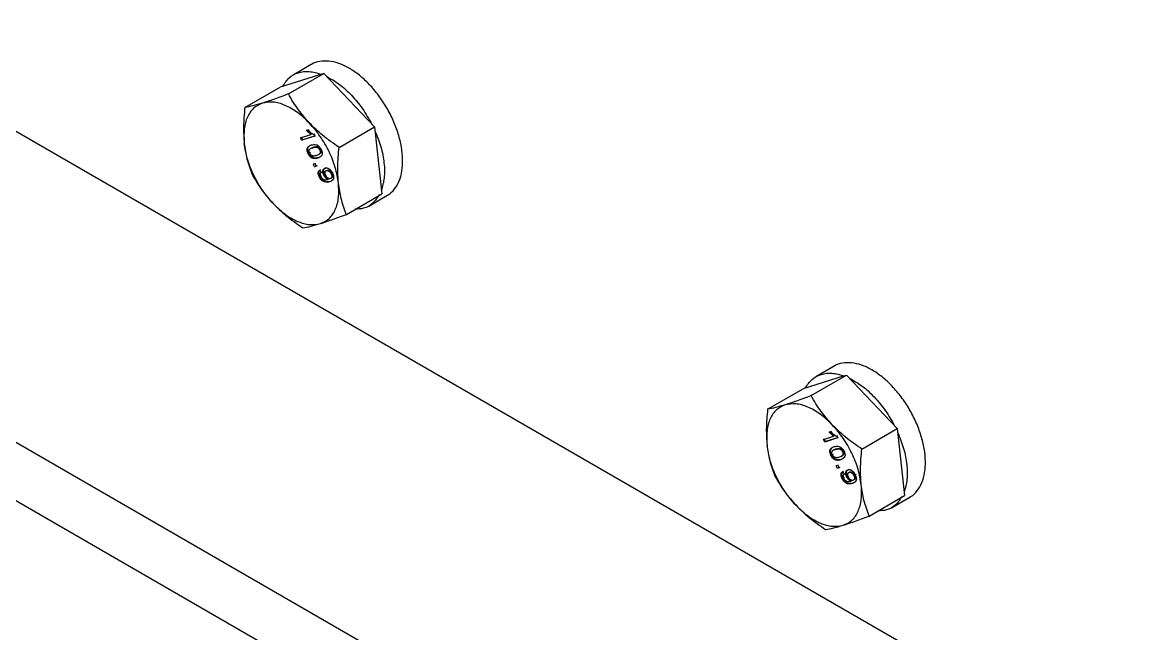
# Model space of a CAD drawing. Header units: millimetres. Extents: x 1293 to 41893, y 1011 to 26911.
# Drawn here: x 5436.3 to 5602.6, y 22916.8 to 23007.8 of the extents above; entities that cross this region are included whole.
import ezdxf

# ---------------------------------------------------------------- set-up
doc = ezdxf.new("R2010")
doc.units = ezdxf.units.MM
doc.header["$LTSCALE"] = 50
doc.layers.add('MAQUINAS', color=11, linetype='Continuous')

msp = doc.modelspace()

# ---------------------------------------------------------------- linework, layer by layer
at = {"layer": 'MAQUINAS', "linetype": 'Continuous', "lineweight": 25}
for p, q in [((5647.3607675, 22869.1640061), (5362.1610324, 23033.8063087)), ((5322.0916481, 23010.6747455), (5602.577338, 22848.7538033)), ((5602.577338, 22840.0440347), (5322.0916481, 23001.9649769)), ((5479.3340341, 23001.514803), (5476.6281722, 22999.9527422)), ((5481.1779299, 23000.1723487), (5474.7078346, 22998.1562559)), ((5475.9169357, 22997.1352414), (5481.1779299, 23000.1723487)), ((5481.1779299, 23000.1723487), (5488.7261435, 22992.2200116)), ((5469.4468404, 22995.1191486), (5474.7078346, 22998.1562559)), ((5477.7449219, 22990.6256122), (5479.2401381, 22991.0915241)), ((5478.6163898, 22991.7114681), (5478.8431707, 22991.7821334)), ((5478.6163898, 22991.7114681), (5478.734241, 22991.7795021)), ((5479.2401381, 22991.0915241), (5478.6163898, 22991.7114681)), ((5479.3579892, 22991.1595581), (5478.734241, 22991.7795021)), ((5478.8431707, 22991.7821334), (5478.9610218, 22991.8501674)), ((5479.2401381, 22991.0915241), (5479.3579892, 22991.1595581)), ((5479.8490294, 22991.1514025), (5479.7311783, 22991.0833685)), ((5479.7311783, 22991.0833685), (5479.853079, 22990.8301258)), ((5483.4651493, 22989.1829043), (5488.7261435, 22992.2200116)), ((5488.7261435, 22992.2200116), (5489.8042616, 22982.2515817)), ((5477.7449219, 22990.6256122), (5477.8627731, 22990.6936462)), ((5477.9342824, 22990.2322255), (5477.7449219, 22990.6256122)), ((5478.0521335, 22990.3002595), (5477.8627731, 22990.6936462)), ((5479.853079, 22990.8301258), (5477.9342824, 22990.2322255)), ((5477.9342824, 22990.2322255), (5478.0521335, 22990.3002595)), ((5479.8188703, 22990.8507777), (5478.0521335, 22990.3002595)), ((5479.354013, 22989.5436367), (5479.4718641, 22989.6116707)), ((5479.853079, 22990.8301258), (5479.9709302, 22990.8981598)), ((5478.7114672, 22989.0005903), (5478.8293183, 22989.0686243)), ((5478.9743356, 22988.3256608), (5478.8564845, 22988.2576267)), ((5479.1957352, 22988.3946493), (5479.0778841, 22988.3266152)), ((5479.3761098, 22989.1030467), (5479.2582587, 22989.0350127)), ((5479.3879995, 22989.0814686), (5479.6619933, 22989.2185236)), ((5479.6619933, 22989.2185236), (5479.5441422, 22989.1504896)), ((5480.2484929, 22989.1656834), (5480.3663441, 22989.2337174)), ((5480.3987577, 22988.086712), (5480.5166089, 22988.154746)), ((5480.6942615, 22988.8665406), (5480.5764104, 22988.7985066)), ((5480.7998811, 22988.8631925), (5480.9177323, 22988.9312265)), ((5479.6385261, 22986.6917454), (5479.8845257, 22986.7683993)), ((5479.6385261, 22986.6917454), (5479.7563772, 22986.7597795)), ((5479.8278865, 22986.2983588), (5479.6385261, 22986.6917454)), ((5480.0738861, 22986.3750127), (5479.8278865, 22986.2983588)), ((5479.8278865, 22986.2983588), (5479.9457377, 22986.3663928)), ((5479.8845257, 22986.7683993), (5480.0023768, 22986.8364333)), ((5479.8845257, 22986.7683993), (5480.0738861, 22986.3750127)), ((5480.1077644, 22986.4168806), (5479.9457377, 22986.3663928)), ((5480.1917372, 22986.4430467), (5480.0738861, 22986.3750127)), ((5481.3938156, 22986.1077174), (5481.5116667, 22986.1757514)), ((5480.5142758, 22984.8136494), (5480.6321269, 22984.8816834)), ((5480.5982624, 22985.8145825), (5480.7161135, 22985.8826165)), ((5480.5982624, 22985.8145825), (5480.8122228, 22985.4288612)), ((5480.7454393, 22984.8623539), (5480.8632904, 22984.9303879)), ((5480.8122228, 22985.4288612), (5480.9300739, 22985.4968952)), ((5481.1953818, 22985.0442616), (5481.3132329, 22985.1122956)), ((5481.4309725, 22985.6122357), (5481.4262554, 22985.6095126)), ((5481.4744772, 22984.9933901), (5481.5923283, 22985.0614241)), ((5481.6879584, 22985.7782925), (5481.5701073, 22985.7102585)), ((5481.7381737, 22984.4033326), (5481.8560248, 22984.4713666)), ((5481.7381737, 22984.4033326), (5481.7841797, 22984.4197887)), ((5481.7841797, 22984.4197887), (5481.9020309, 22984.4878227)), ((5481.8560248, 22984.4713666), (5481.9020309, 22984.4878227)), ((5482.2744896, 22984.6038815), (5482.1566385, 22984.5358475)), ((5482.4088609, 22985.3045473), (5482.2910098, 22985.2365132)), ((5482.3109042, 22984.6326984), (5482.4287553, 22984.7007324)), ((5482.4834136, 22985.3657391), (5482.6012647, 22985.4337731)), ((5484.5432674, 22979.2144744), (5489.8042616, 22982.2515817)), ((5487.883924, 22980.4550954), (5490.589786, 22982.0171563)), ((5557.1157801, 22956.6123569), (5554.4099181, 22955.050296)), ((5558.6206308, 22955.1642555), (5552.4895805, 22953.2538098)), ((5553.6986817, 22952.2327952), (5558.9596759, 22955.2699025)), ((5558.6206308, 22955.1642555), (5558.9596759, 22955.2699025)), ((5558.9596759, 22955.2699025), (5566.5078894, 22947.3175654)), ((5547.2285863, 22950.2167024), (5552.4895805, 22953.2538098)), ((5555.5266679, 22945.723166), (5557.021884, 22946.1890779)), ((5556.3981358, 22946.809022), (5556.6249166, 22946.8796873)), ((5556.3981358, 22946.809022), (5556.5159869, 22946.877056)), ((5557.021884, 22946.1890779), (5556.3981358, 22946.809022)), ((5557.1397352, 22946.2571119), (5556.5159869, 22946.877056)), ((5556.6249166, 22946.8796873), (5556.7427678, 22946.9477213)), ((5557.021884, 22946.1890779), (5557.1397352, 22946.2571119)), ((5557.6307753, 22946.2489564), (5557.5129242, 22946.1809223)), ((5557.5129242, 22946.1809223), (5557.634825, 22945.9276797)), ((5561.2468952, 22944.2804581), (5566.5078894, 22947.3175654)), ((5566.5078894, 22947.3175654), (5567.5860076, 22937.3491356)), ((5555.5266679, 22945.723166), (5555.644519, 22945.7912)), ((5555.7160283, 22945.3297793), (5555.5266679, 22945.723166)), ((5555.8338794, 22945.3978134), (5555.644519, 22945.7912)), ((5557.634825, 22945.9276797), (5555.7160283, 22945.3297793)), ((5555.7160283, 22945.3297793), (5555.8338794, 22945.3978134)), ((5557.6006162, 22945.9483316), (5555.8338794, 22945.3978134)), ((5557.1357589, 22944.6411906), (5557.2536101, 22944.7092246)), ((5557.634825, 22945.9276797), (5557.7526761, 22945.9957137)), ((5556.4932131, 22944.0981441), (5556.6110642, 22944.1661781)), ((5556.7560815, 22943.4232146), (5556.6382304, 22943.3551806)), ((5556.9774812, 22943.4922031), (5556.85963, 22943.4241691)), ((5557.1578557, 22944.2006005), (5557.0400046, 22944.1325665)), ((5557.1697454, 22944.1790224), (5557.4437392, 22944.3160775)), ((5557.4437392, 22944.3160775), (5557.3258881, 22944.2480435)), ((5558.0302389, 22944.2632372), (5558.14809, 22944.3312712)), ((5558.1805037, 22943.1842658), (5558.2983548, 22943.2522998)), ((5558.4760074, 22943.9640945), (5558.3581563, 22943.8960605)), ((5558.5816271, 22943.9607463), (5558.6994782, 22944.0287803)), ((5557.420272, 22941.7892993), (5557.6662716, 22941.8659532)), ((5557.420272, 22941.7892993), (5557.5381232, 22941.8573333)), ((5557.6096325, 22941.3959126), (5557.420272, 22941.7892993)), ((5557.855632, 22941.4725665), (5557.6096325, 22941.3959126)), ((5557.6096325, 22941.3959126), (5557.7274836, 22941.4639466)), ((5557.6662716, 22941.8659532), (5557.7841227, 22941.9339872)), ((5557.6662716, 22941.8659532), (5557.855632, 22941.4725665)), ((5557.8895103, 22941.5144344), (5557.7274836, 22941.4639466)), ((5557.9734832, 22941.5406005), (5557.855632, 22941.4725665)), ((5559.1755615, 22941.2052712), (5559.2934126, 22941.2733052)), ((5558.2960217, 22939.9112032), (5558.4138728, 22939.9792372)), ((5558.3800083, 22940.9121363), (5558.4978594, 22940.9801703)), ((5558.3800083, 22940.9121363), (5558.5939687, 22940.526415)), ((5558.5271852, 22939.9599077), (5558.6450363, 22940.0279417)), ((5558.5939687, 22940.526415), (5558.7118198, 22940.5944491)), ((5558.9771277, 22940.1418154), (5559.0949789, 22940.2098494)), ((5559.2127184, 22940.7097895), (5559.2080013, 22940.7070664)), ((5559.2562231, 22940.0909439), (5559.3740742, 22940.1589779)), ((5559.4697043, 22940.8758463), (5559.3518532, 22940.8078123)), ((5559.5199196, 22939.5008864), (5559.6377708, 22939.5689204)), ((5559.5199196, 22939.5008864), (5559.5659257, 22939.5173426)), ((5559.5659257, 22939.5173426), (5559.6837768, 22939.5853766)), ((5559.6377708, 22939.5689204), (5559.6837768, 22939.5853766)), ((5560.0562355, 22939.7014354), (5559.9383844, 22939.6334013)), ((5560.1906068, 22940.4021011), (5560.0727557, 22940.3340671)), ((5560.0926501, 22939.7302523), (5560.2105012, 22939.7982863)), ((5560.2651595, 22940.4632929), (5560.3830107, 22940.5313269)), ((5562.3250133, 22934.3120282), (5567.5860076, 22937.3491356)), ((5565.66567, 22935.5526493), (5568.3715319, 22937.1147101))]:
    msp.add_line(p, q, dxfattribs=at)
for points, knots in [([(5490.5757269, 22982.0437137), (5490.6427837, 22982.0714532), (5491.0995348, 22982.2603978), (5491.7433145, 22982.9651162), (5492.4477946, 22984.1416403), (5492.853833, 22985.6370642), (5492.9696643, 22987.3526648), (5492.7846812, 22989.2357455), (5492.3074831, 22991.2128075), (5491.5554676, 22993.2107309), (5490.5568775, 22995.1545783), (5489.3490391, 22996.9716903), (5487.97709, 22998.5941625), (5486.4925036, 22999.9610536), (5484.950187, 23001.0222319), (5483.4101242, 23001.7343116), (5481.9213228, 23002.0844628), (5480.5715238, 23002.0080812), (5479.6981799, 23001.7980469), (5479.3545711, 23001.5193789), (5479.3391602, 23001.5068806)], [0, 0, 0, 0, 0.0106094859, 0.0722654485, 0.1339214111, 0.1955773737, 0.2572333363, 0.3188892989, 0.3805452615, 0.4422012241, 0.5038571867, 0.5655131493, 0.6271691118, 0.6888250744, 0.750481037, 0.8121369996, 0.8737929622, 0.9354489248, 0.9971048874, 1, 1, 1, 1]), ([(5475.9169357, 22997.1352414), (5475.1629947, 22996.8502316), (5473.747863, 22996.3152742), (5472.5908949, 22995.9385966), (5472.0503258, 22995.7626018)], [0, 0, 0, 0, 0.5327709195, 1, 1, 1, 1]), ([(5479.0594802, 22992.7944797), (5478.4904248, 22993.4403601), (5477.2724883, 22994.8227235), (5476.3881079, 22996.3314407), (5475.9169357, 22997.1352414)], [0, 0, 0, 0, 0.4672290805, 1, 1, 1, 1]), ([(5469.4468404, 22995.1191486), (5469.3525664, 22994.1391539), (5469.175616, 22992.2997242), (5469.2974246, 22990.5758055), (5469.3543372, 22989.7703405)], [0, 0, 0, 0, 0.5327709195, 1, 1, 1, 1]), ([(5472.0503258, 22995.7626018), (5471.5666092, 22995.6194274), (5470.5313216, 22995.3129944), (5469.8237917, 22995.1865268), (5469.4468404, 22995.1191486)], [0, 0, 0, 0, 0.4672290805, 1, 1, 1, 1]), ([(5483.4651493, 22989.1829043), (5482.6169874, 22989.7690734), (5481.0250051, 22990.8693008), (5479.6853882, 22992.1814196), (5479.0594802, 22992.7944797)], [0, 0, 0, 0, 0.5327709195, 1, 1, 1, 1]), ([(5478.8431707, 22991.7821334), (5478.9852141, 22991.6294642), (5479.2688098, 22991.3246535), (5479.5772334, 22991.1637039), (5479.7311783, 22991.0833685)], [0, 0, 0, 0, 0.5008657323, 1, 1, 1, 1]), ([(5469.3543372, 22989.7703405), (5469.4681023, 22988.9976959), (5469.7115914, 22987.3440217), (5470.2422429, 22985.9130819), (5470.5249585, 22985.1507187)], [0, 0, 0, 0, 0.4672290805, 1, 1, 1, 1]), ([(5478.7114672, 22989.0005903), (5478.7430081, 22989.075408), (5478.8061358, 22989.2251526), (5479.022016, 22989.4166783), (5479.2212199, 22989.4928556), (5479.354013, 22989.5436367)], [0, 0, 0, 0, 0.249753552, 0.499871473, 1, 1, 1, 1]), ([(5478.8293183, 22989.0686243), (5478.860515, 22989.144066), (5478.9229539, 22989.2950594), (5479.0343135, 22989.3845481), (5479.0900338, 22989.4293252)], [0, 0, 0, 0, 0.4996355373, 1, 1, 1, 1]), ([(5479.354013, 22989.5436367), (5479.4647918, 22989.5727519), (5479.6860762, 22989.6309104), (5480.0052343, 22989.615255), (5480.2792518, 22989.4994557), (5480.4844355, 22989.3407507), (5480.6647907, 22989.1208312), (5480.7548212, 22988.9491288), (5480.7998811, 22988.8631925)], [0, 0, 0, 0, 0.2504817087, 0.50034559577, 0.63170490565, 0.75022113881, 0.87498669951, 1, 1, 1, 1]), ([(5478.8564845, 22988.2576267), (5478.8006359, 22988.389455), (5478.716756, 22988.5874499), (5478.6945415, 22988.8065419), (5478.6972625, 22988.9222424), (5478.7067323, 22988.9744746), (5478.7114672, 22989.0005903)], [0, 0, 0, 0, 0.49879534606, 0.74914825957, 0.87457641189, 1, 1, 1, 1]), ([(5478.9743356, 22988.3256608), (5478.918967, 22988.4571589), (5478.8358081, 22988.6546579), (5478.8070478, 22988.9073686), (5478.8218947, 22989.0148712), (5478.8293183, 22989.0686243)], [0, 0, 0, 0, 0.4990363131, 0.7495101716, 1, 1, 1, 1]), ([(5480.3008151, 22987.5767034), (5480.1901758, 22987.5475068), (5479.9691641, 22987.4891839), (5479.6528201, 22987.5057775), (5479.3797384, 22987.6195152), (5479.1739688, 22987.7762051), (5478.9912339, 22988.0001085), (5478.9014293, 22988.1717331), (5478.8564845, 22988.2576267)], [0, 0, 0, 0, 0.2504758129, 0.50034735438, 0.62576834084, 0.75017618309, 0.87496969665, 1, 1, 1, 1]), ([(5480.4186662, 22987.6447374), (5480.3080267, 22987.6155308), (5480.0870146, 22987.5571881), (5479.7704554, 22987.5739174), (5479.497336, 22987.6875153), (5479.2916244, 22987.8445297), (5479.1090834, 22988.0681317), (5479.0192799, 22988.2397635), (5478.9743356, 22988.3256608)], [0, 0, 0, 0, 0.2504715078, 0.5003387545, 0.6261880614, 0.750180477, 0.8749718456, 1, 1, 1, 1]), ([(5479.0778841, 22988.3266152), (5479.0517419, 22988.3904909), (5478.9994429, 22988.5182775), (5478.9943279, 22988.6963579), (5479.028153, 22988.8443657), (5479.1951324, 22989.0335168), (5479.3890424, 22989.098507), (5479.5441422, 22989.1504896)], [0, 0, 0, 0, 0.1246963828, 0.2494616582, 0.3744323466, 0.4996371137, 1, 1, 1, 1]), ([(5480.1122234, 22987.9703296), (5479.9540831, 22987.9245254), (5479.7563758, 22987.8672609), (5479.4745651, 22987.9178116), (5479.3256247, 22988.0076349), (5479.1807539, 22988.1430294), (5479.1121641, 22988.2654376), (5479.0778841, 22988.3266152)], [0, 0, 0, 0, 0.5004095025, 0.6256126137, 0.7505796735, 0.875343692, 1, 1, 1, 1]), ([(5479.5441422, 22989.1504896), (5479.6521451, 22989.1789484), (5479.8141401, 22989.2216341), (5480.0515024, 22989.232301), (5480.1828871, 22989.1878697), (5480.2484929, 22989.1656834)], [0, 0, 0, 0, 0.5003723119, 0.7505151407, 1, 1, 1, 1]), ([(5479.6619933, 22989.2185236), (5479.7699962, 22989.2469824), (5479.9319912, 22989.2896681), (5480.1693535, 22989.300335), (5480.3007382, 22989.2559037), (5480.3663441, 22989.2337174)], [0, 0, 0, 0, 0.5003723119, 0.7505151407, 1, 1, 1, 1]), ([(5480.5764104, 22988.7985066), (5480.6029336, 22988.7345626), (5480.6559788, 22988.6066773), (5480.6639494, 22988.4262928), (5480.6274723, 22988.2800665), (5480.4632103, 22988.0868855), (5480.2682052, 22988.0221281), (5480.1122234, 22987.9703296)], [0, 0, 0, 0, 0.1247447425, 0.2494837578, 0.3744708184, 0.4996480989, 1, 1, 1, 1]), ([(5480.2484929, 22989.1656834), (5480.2799569, 22989.1462051), (5480.3428646, 22989.1072611), (5480.4333845, 22989.0212008), (5480.5147333, 22988.916752), (5480.5558489, 22988.8379265), (5480.5764104, 22988.7985066)], [0, 0, 0, 0, 0.2501584562, 0.5001555724, 0.7500324303, 1, 1, 1, 1]), ([(5480.7998811, 22988.8631925), (5480.8382118, 22988.7752009), (5480.9148417, 22988.5992901), (5480.9670332, 22988.3351024), (5480.9502652, 22988.1041487), (5480.7752348, 22987.7710138), (5480.511538, 22987.6630102), (5480.3008151, 22987.5767034)], [0, 0, 0, 0, 0.125373348, 0.2506437386, 0.375697515, 0.5011131747, 1, 1, 1, 1]), ([(5480.3663441, 22989.2337174), (5480.3977904, 22989.2142332), (5480.4606629, 22989.1752773), (5480.5514467, 22989.0893056), (5480.6184226, 22989.0019578), (5480.6645571, 22988.9259388), (5480.6843598, 22988.8863404), (5480.6942615, 22988.8665406)], [0, 0, 0, 0, 0.2500549443, 0.4999486155, 0.749722078, 0.8748570557, 1, 1, 1, 1]), ([(5480.6942615, 22988.8665406), (5480.7207696, 22988.8026217), (5480.7737844, 22988.6747866), (5480.7819824, 22988.4940254), (5480.7446394, 22988.3492337), (5480.653879, 22988.2319312), (5480.5600648, 22988.1971791), (5480.5045356, 22988.176609)], [0, 0, 0, 0, 0.1831229089, 0.3662374103, 0.5497160376, 0.733473904, 1, 1, 1, 1]), ([(5483.372646, 22983.8340962), (5483.3157335, 22984.6395611), (5483.1939249, 22986.3634799), (5483.3708752, 22988.2029096), (5483.4651493, 22989.1829043)], [0, 0, 0, 0, 0.4672290805, 1, 1, 1, 1]), ([(5481.1953818, 22985.0442616), (5481.1679051, 22985.1063895), (5481.1129701, 22985.2306033), (5481.0669464, 22985.4175281), (5481.0519119, 22985.5939921), (5481.068852, 22985.751632), (5481.1142835, 22985.8864082), (5481.2103456, 22986.0274792), (5481.3205751, 22986.0756866), (5481.3938156, 22986.1077174)], [0, 0, 0, 0, 0.1250740585, 0.2500636243, 0.3732612246, 0.5001992382, 0.6242961008, 0.7503685137, 1, 1, 1, 1]), ([(5481.3132329, 22985.1122956), (5481.2989722, 22985.1431758), (5481.2704496, 22985.2049387), (5481.224058, 22985.3301476), (5481.1844384, 22985.4856193), (5481.1699216, 22985.6620384), (5481.1864383, 22985.8202513), (5481.2331971, 22985.9529632), (5481.2922373, 22986.0524134), (5481.3505885, 22986.0814899), (5481.373129, 22986.0927219)], [0, 0, 0, 0, 0.0754695938, 0.1509450716, 0.3015784561, 0.4503125771, 0.603033998, 0.7528546861, 0.9045299868, 1, 1, 1, 1]), ([(5481.3938156, 22986.1077174), (5481.4795152, 22986.1241682), (5481.6086307, 22986.1489531), (5481.8094218, 22986.0880199), (5481.9642183, 22986.0037011), (5482.1151567, 22985.8846347), (5482.3070646, 22985.6848408), (5482.4127603, 22985.4935855), (5482.4834136, 22985.3657391)], [0, 0, 0, 0, 0.2498688585, 0.3764535286, 0.5003476657, 0.6272386366, 0.7508240847, 1, 1, 1, 1]), ([(5470.5249585, 22985.1507187), (5470.9961307, 22984.346918), (5471.8805111, 22982.8382008), (5473.0984477, 22981.4558374), (5473.667503, 22980.809957)], [0, 0, 0, 0, 0.53277091955, 1, 1, 1, 1]), ([(5480.5142758, 22984.8136494), (5480.4676189, 22984.9225292), (5480.3974601, 22985.0862538), (5480.3616213, 22985.2992466), (5480.3613771, 22985.4942084), (5480.4287678, 22985.6944084), (5480.5417048, 22985.7744823), (5480.5982624, 22985.8145825)], [0, 0, 0, 0, 0.2498594906, 0.3757183909, 0.500481002, 0.7498462328, 1, 1, 1, 1]), ([(5480.6321269, 22984.8816834), (5480.5854723, 22984.9905623), (5480.5152725, 22985.1543893), (5480.4794539, 22985.3673858), (5480.4792594, 22985.562314), (5480.5466171, 22985.7624438), (5480.6595553, 22985.8425168), (5480.7161135, 22985.8826165)], [0, 0, 0, 0, 0.2498591948, 0.3759561592, 0.5004815934, 0.749846529, 1, 1, 1, 1]), ([(5482.0569494, 22984.0523925), (5481.9393157, 22984.0212232), (5481.704448, 22983.9589906), (5481.3621203, 22983.9873417), (5481.0691967, 22984.1292672), (5480.8534658, 22984.3065856), (5480.6591359, 22984.539964), (5480.562576, 22984.7223953), (5480.5142758, 22984.8136494)], [0, 0, 0, 0, 0.25048494292, 0.50011851407, 0.62789918519, 0.75009236964, 0.87499367523, 1, 1, 1, 1]), ([(5482.1748005, 22984.1204265), (5482.0571666, 22984.0892575), (5481.8222985, 22984.0270255), (5481.4798967, 22984.0553792), (5481.1869599, 22984.1973571), (5480.9712443, 22984.3747076), (5480.7769868, 22984.607998), (5480.6804271, 22984.7904294), (5480.6321269, 22984.8816834)], [0, 0, 0, 0, 0.25048492591, 0.50011848011, 0.62803988223, 0.75009238661, 0.87499368372, 1, 1, 1, 1]), ([(5480.8122228, 22985.4288612), (5480.7775012, 22985.4012499), (5480.714794, 22985.3513838), (5480.6679746, 22985.245617), (5480.662116, 22985.1419654), (5480.6756406, 22985.0507115), (5480.7028853, 22984.9557691), (5480.7312552, 22984.8934909), (5480.7454393, 22984.8623539)], [0, 0, 0, 0, 0.2764767992, 0.4993179598, 0.6237184282, 0.7494961879, 0.8747561628, 1, 1, 1, 1]), ([(5480.7454393, 22984.8623539), (5480.7767005, 22984.8040946), (5480.839197, 22984.6876249), (5480.9670489, 22984.5414838), (5481.1073359, 22984.4354364), (5481.3825216, 22984.3476809), (5481.5801675, 22984.3786081), (5481.7381737, 22984.4033326)], [0, 0, 0, 0, 0.1252073258, 0.2503100191, 0.3753386279, 0.5006201474, 1, 1, 1, 1]), ([(5481.7841797, 22984.4197887), (5481.7286723, 22984.449333), (5481.6173088, 22984.5086072), (5481.4558828, 22984.6574488), (5481.3066639, 22984.8353175), (5481.2324205, 22984.9747175), (5481.1953818, 22985.0442616)], [0, 0, 0, 0, 0.2489431768, 0.4994502947, 0.7502849385, 1, 1, 1, 1]), ([(5481.9020309, 22984.4878227), (5481.8463883, 22984.5174479), (5481.7344567, 22984.5770423), (5481.5728596, 22984.7264565), (5481.4239193, 22984.9043397), (5481.3500906, 22985.0430479), (5481.3132329, 22985.1122956)], [0, 0, 0, 0, 0.2495404591, 0.5019797072, 0.7513717736, 1, 1, 1, 1]), ([(5481.4744772, 22984.9933901), (5481.4394442, 22985.0754089), (5481.3869552, 22985.1982957), (5481.363818, 22985.3572691), (5481.368126, 22985.4648516), (5481.3929966, 22985.557321), (5481.4508419, 22985.6558189), (5481.5225062, 22985.6885306), (5481.5701073, 22985.7102585)], [0, 0, 0, 0, 0.2495205461, 0.3738507838, 0.4998887841, 0.6240955932, 0.7503154422, 1, 1, 1, 1]), ([(5482.1566385, 22984.5358475), (5482.1030746, 22984.5250102), (5482.0220308, 22984.5086129), (5481.8969857, 22984.5412757), (5481.7996047, 22984.5921275), (5481.7049715, 22984.6661573), (5481.5847041, 22984.7926682), (5481.5186556, 22984.9129417), (5481.4744772, 22984.9933901)], [0, 0, 0, 0, 0.24997649069, 0.37822216714, 0.50034233219, 0.62745243071, 0.75081109269, 1, 1, 1, 1]), ([(5481.5701073, 22985.7102585), (5481.626499, 22985.7212713), (5481.7391339, 22985.7432681), (5481.9125951, 22985.673706), (5482.046175, 22985.5752618), (5482.1741274, 22985.4457985), (5482.2439869, 22985.3207107), (5482.2910098, 22985.2365132)], [0, 0, 0, 0, 0.2502503989, 0.4998417518, 0.6295762976, 0.7506653539, 1, 1, 1, 1]), ([(5481.6879584, 22985.7782925), (5481.74435, 22985.7893058), (5481.8569847, 22985.8113034), (5482.0303682, 22985.7417675), (5482.1639483, 22985.6433677), (5482.2919226, 22985.513927), (5482.3618374, 22985.3887436), (5482.4088609, 22985.3045473)], [0, 0, 0, 0, 0.250250228, 0.4998414106, 0.6292883971, 0.7506655241, 1, 1, 1, 1]), ([(5482.4834136, 22985.3657391), (5482.5204786, 22985.279888), (5482.5945975, 22985.1082115), (5482.6437097, 22984.8521407), (5482.6445948, 22984.6188495), (5482.5712847, 22984.3619465), (5482.3681761, 22984.1621146), (5482.1608696, 22984.0890293), (5482.0569494, 22984.0523925)], [0, 0, 0, 0, 0.1250635897, 0.2500895576, 0.3751100052, 0.5001693996, 0.7494409524, 1, 1, 1, 1]), ([(5482.2910098, 22985.2365132), (5482.3256424, 22985.1527137), (5482.3773983, 22985.027481), (5482.3913171, 22984.8693861), (5482.379016, 22984.7654025), (5482.3465691, 22984.6775987), (5482.2797041, 22984.587406), (5482.2057644, 22984.5564289), (5482.1566385, 22984.5358475)], [0, 0, 0, 0, 0.2490168506, 0.3721383925, 0.4993654558, 0.6235619335, 0.7498926933, 1, 1, 1, 1]), ([(5482.4088609, 22985.3045473), (5482.4434955, 22985.2207468), (5482.4952137, 22985.0956118), (5482.509162, 22984.9375157), (5482.4969052, 22984.8335955), (5482.4644583, 22984.7457044), (5482.397621, 22984.6554674), (5482.3236155, 22984.6244628), (5482.2744896, 22984.6038815)], [0, 0, 0, 0, 0.249017166, 0.3718446562, 0.4993648037, 0.6232259432, 0.7498923764, 1, 1, 1, 1]), ([(5484.5432674, 22979.2144744), (5484.2605517, 22979.9768376), (5483.7299002, 22981.4077774), (5483.4864112, 22983.0614515), (5483.372646, 22983.8340962)], [0, 0, 0, 0, 0.5327709195, 1, 1, 1, 1]), ([(5489.4652165, 22982.1459347), (5489.1559981, 22981.6868808), (5488.5375614, 22980.7687731), (5487.2771935, 22980.0458293), (5486.2959071, 22980.0008096), (5485.8716728, 22979.9813465)], [0, 0, 0, 0, 0.3621127876, 0.7242255753, 1, 1, 1, 1]), ([(5473.667503, 22980.809957), (5474.293411, 22980.1968969), (5475.6330279, 22978.8847782), (5477.2250102, 22977.7845508), (5478.0731721, 22977.1983816)], [0, 0, 0, 0, 0.4672290805, 1, 1, 1, 1]), ([(5478.0731721, 22977.1983816), (5478.4501234, 22977.2657599), (5479.1576533, 22977.3922274), (5480.1929409, 22977.6986604), (5480.6766574, 22977.8418348)], [0, 0, 0, 0, 0.5327709195, 1, 1, 1, 1]), ([(5480.6766574, 22977.8418348), (5481.2172266, 22978.0178296), (5482.3741947, 22978.3945072), (5483.7893264, 22978.9294646), (5484.5432674, 22979.2144744)], [0, 0, 0, 0, 0.4672290805, 1, 1, 1, 1]), ([(5568.3574728, 22937.1412676), (5568.4245297, 22937.169007), (5568.8812807, 22937.3579516), (5569.5250605, 22938.06267), (5570.2295406, 22939.2391942), (5570.6355789, 22940.7346181), (5570.7514102, 22942.4502186), (5570.5664271, 22944.3332994), (5570.0892291, 22946.3103613), (5569.3372136, 22948.3082848), (5568.3386234, 22950.2521322), (5567.1307851, 22952.0692441), (5565.7588359, 22953.6917164), (5564.2742495, 22955.0586074), (5562.731933, 22956.1197857), (5561.1918702, 22956.8318654), (5559.7030687, 22957.1820167), (5558.3532698, 22957.105635), (5557.4799259, 22956.8956008), (5557.136317, 22956.6169327), (5557.1209061, 22956.6044345)], [0, 0, 0, 0, 0.0106094859, 0.0722654485, 0.1339214111, 0.1955773737, 0.2572333363, 0.3188892989, 0.3805452615, 0.4422012241, 0.5038571867, 0.5655131493, 0.6271691118, 0.6888250744, 0.750481037, 0.8121369996, 0.8737929622, 0.9354489248, 0.9971048874, 1, 1, 1, 1]), ([(5553.6986817, 22952.2327952), (5552.9447406, 22951.9477855), (5551.5296089, 22951.4128281), (5550.3726408, 22951.0361504), (5549.8320717, 22950.8601557)], [0, 0, 0, 0, 0.5327709195, 1, 1, 1, 1]), ([(5556.8412261, 22947.8920335), (5556.2721708, 22948.5379139), (5555.0542343, 22949.9202773), (5554.1698538, 22951.4289946), (5553.6986817, 22952.2327952)], [0, 0, 0, 0, 0.46722908045, 1, 1, 1, 1]), ([(5547.2285863, 22950.2167024), (5547.1343123, 22949.2367078), (5546.9573619, 22947.397278), (5547.0791706, 22945.6733593), (5547.1360831, 22944.8678943)], [0, 0, 0, 0, 0.5327709195, 1, 1, 1, 1]), ([(5549.8320717, 22950.8601557), (5549.3483552, 22950.7169813), (5548.3130675, 22950.4105482), (5547.6055376, 22950.2840807), (5547.2285863, 22950.2167024)], [0, 0, 0, 0, 0.4672290805, 1, 1, 1, 1]), ([(5561.2468952, 22944.2804581), (5560.3987333, 22944.8666273), (5558.806751, 22945.9668547), (5557.4671341, 22947.2789735), (5556.8412261, 22947.8920335)], [0, 0, 0, 0, 0.5327709195, 1, 1, 1, 1]), ([(5556.6249166, 22946.8796873), (5556.76696, 22946.727018), (5557.0505557, 22946.4222073), (5557.3589794, 22946.2612578), (5557.5129242, 22946.1809223)], [0, 0, 0, 0, 0.5008657323, 1, 1, 1, 1]), ([(5547.1360831, 22944.8678943), (5547.2498483, 22944.0952497), (5547.4933373, 22942.4415756), (5548.0239888, 22941.0106357), (5548.3067045, 22940.2482726)], [0, 0, 0, 0, 0.4672290805, 1, 1, 1, 1]), ([(5556.4932131, 22944.0981441), (5556.524754, 22944.1729619), (5556.5878817, 22944.3227065), (5556.8037619, 22944.5142322), (5557.0029658, 22944.5904094), (5557.1357589, 22944.6411906)], [0, 0, 0, 0, 0.249753552, 0.499871473, 1, 1, 1, 1]), ([(5556.6110642, 22944.1661781), (5556.6422609, 22944.2416198), (5556.7046999, 22944.3926132), (5556.8160594, 22944.482102), (5556.8717797, 22944.526879)], [0, 0, 0, 0, 0.4996355373, 1, 1, 1, 1]), ([(5557.1357589, 22944.6411906), (5557.2465378, 22944.6703057), (5557.4678222, 22944.7284642), (5557.7869802, 22944.7128089), (5558.0609977, 22944.5970095), (5558.2661814, 22944.4383045), (5558.4465367, 22944.2183851), (5558.5365672, 22944.0466827), (5558.5816271, 22943.9607463)], [0, 0, 0, 0, 0.2504817087, 0.50034559577, 0.63170490567, 0.75022113881, 0.87498669951, 1, 1, 1, 1]), ([(5556.6382304, 22943.3551806), (5556.5823818, 22943.4870089), (5556.4985019, 22943.6850038), (5556.4762874, 22943.9040958), (5556.4790084, 22944.0197963), (5556.4884783, 22944.0720285), (5556.4932131, 22944.0981441)], [0, 0, 0, 0, 0.49879534605, 0.74914825957, 0.87457641189, 1, 1, 1, 1]), ([(5556.7560815, 22943.4232146), (5556.700713, 22943.5547127), (5556.6175541, 22943.7522117), (5556.5887938, 22944.0049224), (5556.6036406, 22944.1124251), (5556.6110642, 22944.1661781)], [0, 0, 0, 0, 0.4990363131, 0.7495101716, 1, 1, 1, 1]), ([(5558.082561, 22942.6742572), (5557.9719217, 22942.6450606), (5557.75091, 22942.5867378), (5557.4345661, 22942.6033313), (5557.1614843, 22942.7170691), (5556.9557148, 22942.873759), (5556.7729798, 22943.0976624), (5556.6831753, 22943.269287), (5556.6382304, 22943.3551806)], [0, 0, 0, 0, 0.2504758129, 0.5003473544, 0.6257683408, 0.7501761831, 0.8749696966, 1, 1, 1, 1]), ([(5558.2004122, 22942.7422912), (5558.0897727, 22942.7130846), (5557.8687606, 22942.6547419), (5557.5522013, 22942.6714713), (5557.2790819, 22942.7850691), (5557.0733703, 22942.9420835), (5556.8908294, 22943.1656855), (5556.8010259, 22943.3373173), (5556.7560815, 22943.4232146)], [0, 0, 0, 0, 0.2504715078, 0.5003387545, 0.6261880614, 0.750180477, 0.8749718456, 1, 1, 1, 1]), ([(5556.85963, 22943.4241691), (5556.8334878, 22943.4880447), (5556.7811889, 22943.6158313), (5556.7760739, 22943.7939118), (5556.809899, 22943.9419196), (5556.9768784, 22944.1310707), (5557.1707884, 22944.1960608), (5557.3258881, 22944.2480435)], [0, 0, 0, 0, 0.1246963828, 0.2494616582, 0.3744323466, 0.4996371137, 1, 1, 1, 1]), ([(5557.8939694, 22943.0678834), (5557.735829, 22943.0220792), (5557.5381218, 22942.9648148), (5557.256311, 22943.0153654), (5557.1073706, 22943.1051887), (5556.9624998, 22943.2405833), (5556.8939101, 22943.3629914), (5556.85963, 22943.4241691)], [0, 0, 0, 0, 0.5004095025, 0.6256126137, 0.7505796735, 0.875343692, 1, 1, 1, 1]), ([(5557.3258881, 22944.2480435), (5557.433891, 22944.2765022), (5557.595886, 22944.3191879), (5557.8332483, 22944.3298548), (5557.964633, 22944.2854236), (5558.0302389, 22944.2632372)], [0, 0, 0, 0, 0.5003723119, 0.7505151407, 1, 1, 1, 1]), ([(5557.4437392, 22944.3160775), (5557.5517421, 22944.3445363), (5557.7137371, 22944.387222), (5557.9510994, 22944.3978888), (5558.0824841, 22944.3534576), (5558.14809, 22944.3312712)], [0, 0, 0, 0, 0.5003723119, 0.7505151407, 1, 1, 1, 1]), ([(5558.3581563, 22943.8960605), (5558.3846795, 22943.8321164), (5558.4377247, 22943.7042312), (5558.4456953, 22943.5238466), (5558.4092183, 22943.3776203), (5558.2449562, 22943.1844394), (5558.0499512, 22943.119682), (5557.8939694, 22943.0678834)], [0, 0, 0, 0, 0.1247447425, 0.24948375779, 0.37447081842, 0.49964809889, 1, 1, 1, 1]), ([(5558.0302389, 22944.2632372), (5558.0617029, 22944.2437589), (5558.1246106, 22944.2048149), (5558.2151304, 22944.1187547), (5558.2964792, 22944.0143058), (5558.3375948, 22943.9354804), (5558.3581563, 22943.8960605)], [0, 0, 0, 0, 0.2501584562, 0.5001555724, 0.7500324303, 1, 1, 1, 1]), ([(5558.5816271, 22943.9607463), (5558.6199578, 22943.8727548), (5558.6965877, 22943.696844), (5558.7487791, 22943.4326563), (5558.7320111, 22943.2017025), (5558.5569807, 22942.8685677), (5558.2932839, 22942.7605641), (5558.082561, 22942.6742572)], [0, 0, 0, 0, 0.125373348, 0.2506437386, 0.375697515, 0.5011131747, 1, 1, 1, 1]), ([(5558.14809, 22944.3312712), (5558.1795364, 22944.311787), (5558.2424089, 22944.2728312), (5558.3331926, 22944.1868595), (5558.4001685, 22944.0995117), (5558.4463031, 22944.0234926), (5558.4661058, 22943.9838943), (5558.4760074, 22943.9640945)], [0, 0, 0, 0, 0.2500549443, 0.4999486155, 0.749722078, 0.8748570557, 1, 1, 1, 1]), ([(5558.4760074, 22943.9640945), (5558.5025155, 22943.9001755), (5558.5555304, 22943.7723405), (5558.5637283, 22943.5915793), (5558.5263853, 22943.4467876), (5558.4356249, 22943.3294851), (5558.3418108, 22943.2947329), (5558.2862815, 22943.2741629)], [0, 0, 0, 0, 0.18312290889, 0.36623741034, 0.54971603762, 0.73347390402, 1, 1, 1, 1]), ([(5561.154392, 22938.93165), (5561.0974794, 22939.737115), (5560.9756708, 22941.4610337), (5561.1526212, 22943.3004635), (5561.2468952, 22944.2804581)], [0, 0, 0, 0, 0.4672290805, 1, 1, 1, 1]), ([(5558.9771277, 22940.1418154), (5558.949651, 22940.2039433), (5558.894716, 22940.3281572), (5558.8486923, 22940.5150819), (5558.8336578, 22940.691546), (5558.8505979, 22940.8491859), (5558.8960295, 22940.9839621), (5558.9920915, 22941.125033), (5559.102321, 22941.1732405), (5559.1755615, 22941.2052712)], [0, 0, 0, 0, 0.1250740585, 0.2500636243, 0.3732612248, 0.5001992382, 0.6242961009, 0.7503685137, 1, 1, 1, 1]), ([(5559.0949789, 22940.2098494), (5559.0807181, 22940.2407297), (5559.0521955, 22940.3024926), (5559.005804, 22940.4277014), (5558.9661844, 22940.5831732), (5558.9516675, 22940.7595922), (5558.9681842, 22940.9178052), (5559.014943, 22941.0505171), (5559.0739832, 22941.1499672), (5559.1323344, 22941.1790437), (5559.1548749, 22941.1902757)], [0, 0, 0, 0, 0.0754695938, 0.1509450716, 0.3015784561, 0.450312577, 0.603033998, 0.752854686, 0.9045299868, 1, 1, 1, 1]), ([(5559.1755615, 22941.2052712), (5559.2612612, 22941.221722), (5559.3903767, 22941.2465069), (5559.5911678, 22941.1855738), (5559.7459642, 22941.1012549), (5559.8969026, 22940.9821885), (5560.0888105, 22940.7823947), (5560.1945062, 22940.5911394), (5560.2651595, 22940.4632929)], [0, 0, 0, 0, 0.24986885846, 0.37645352865, 0.50034766571, 0.6272386366, 0.7508240847, 1, 1, 1, 1]), ([(5548.3067045, 22940.2482726), (5548.7778767, 22939.4444719), (5549.6622571, 22937.9357547), (5550.8801936, 22936.5533912), (5551.4492489, 22935.9075109)], [0, 0, 0, 0, 0.5327709195, 1, 1, 1, 1]), ([(5558.2960217, 22939.9112032), (5558.2493648, 22940.020083), (5558.179206, 22940.1838076), (5558.1433672, 22940.3968004), (5558.1431231, 22940.5917623), (5558.2105137, 22940.7919622), (5558.3234507, 22940.8720362), (5558.3800083, 22940.9121363)], [0, 0, 0, 0, 0.2498594906, 0.3757183909, 0.500481002, 0.7498462328, 1, 1, 1, 1]), ([(5558.4138728, 22939.9792372), (5558.3672183, 22940.0881161), (5558.2970184, 22940.2519432), (5558.2611999, 22940.4649396), (5558.2610053, 22940.6598679), (5558.3283631, 22940.8599976), (5558.4413012, 22940.9400706), (5558.4978594, 22940.9801703)], [0, 0, 0, 0, 0.2498591948, 0.3759561592, 0.5004815934, 0.749846529, 1, 1, 1, 1]), ([(5559.8386953, 22939.1499464), (5559.7210616, 22939.1187771), (5559.4861939, 22939.0565445), (5559.1438663, 22939.0848955), (5558.8509426, 22939.226821), (5558.6352118, 22939.4041394), (5558.4408818, 22939.6375178), (5558.3443219, 22939.8199492), (5558.2960217, 22939.9112032)], [0, 0, 0, 0, 0.25048494292, 0.50011851407, 0.62789918515, 0.75009236964, 0.87499367523, 1, 1, 1, 1]), ([(5559.9565465, 22939.2179804), (5559.8389125, 22939.1868114), (5559.6040444, 22939.1245794), (5559.2616426, 22939.152933), (5558.9687058, 22939.294911), (5558.7529903, 22939.4722615), (5558.5587327, 22939.7055519), (5558.462173, 22939.8879832), (5558.4138728, 22939.9792372)], [0, 0, 0, 0, 0.25048492591, 0.50011848011, 0.62803988227, 0.75009238661, 0.87499368372, 1, 1, 1, 1]), ([(5558.5939687, 22940.526415), (5558.5592471, 22940.4988037), (5558.4965399, 22940.4489376), (5558.4497206, 22940.3431709), (5558.4438619, 22940.2395193), (5558.4573865, 22940.1482654), (5558.4846313, 22940.053323), (5558.5130012, 22939.9910448), (5558.5271852, 22939.9599077)], [0, 0, 0, 0, 0.2764767993, 0.4993179598, 0.6237184282, 0.7494961879, 0.8747561628, 1, 1, 1, 1]), ([(5558.5271852, 22939.9599077), (5558.5584465, 22939.9016485), (5558.6209429, 22939.7851787), (5558.7487948, 22939.6390377), (5558.8890818, 22939.5329903), (5559.1642675, 22939.4452347), (5559.3619134, 22939.4761619), (5559.5199196, 22939.5008864)], [0, 0, 0, 0, 0.1252073258, 0.2503100191, 0.3753386279, 0.5006201474, 1, 1, 1, 1]), ([(5559.5659257, 22939.5173426), (5559.5104183, 22939.5468869), (5559.3990547, 22939.6061611), (5559.2376287, 22939.7550026), (5559.0884098, 22939.9328713), (5559.0141664, 22940.0722713), (5558.9771277, 22940.1418154)], [0, 0, 0, 0, 0.2489431768, 0.4994502947, 0.7502849385, 1, 1, 1, 1]), ([(5559.6837768, 22939.5853766), (5559.6281342, 22939.6150017), (5559.5162027, 22939.6745962), (5559.3546055, 22939.8240103), (5559.2056652, 22940.0018935), (5559.1318366, 22940.1406017), (5559.0949789, 22940.2098494)], [0, 0, 0, 0, 0.2495404591, 0.5019797072, 0.7513717736, 1, 1, 1, 1]), ([(5559.2562231, 22940.0909439), (5559.2211902, 22940.1729627), (5559.1687011, 22940.2958495), (5559.1455639, 22940.4548229), (5559.149872, 22940.5624054), (5559.1747425, 22940.6548748), (5559.2325879, 22940.7533727), (5559.3042521, 22940.7860844), (5559.3518532, 22940.8078123)], [0, 0, 0, 0, 0.2495205461, 0.3738507838, 0.4998887841, 0.6240955932, 0.7503154422, 1, 1, 1, 1]), ([(5559.9383844, 22939.6334013), (5559.8848206, 22939.622564), (5559.8037768, 22939.6061668), (5559.6787317, 22939.6388295), (5559.5813506, 22939.6896814), (5559.4867175, 22939.7637111), (5559.36645, 22939.890222), (5559.3004015, 22940.0104956), (5559.2562231, 22940.0909439)], [0, 0, 0, 0, 0.2499764907, 0.3782221672, 0.5003423322, 0.6274524307, 0.7508110927, 1, 1, 1, 1]), ([(5559.3518532, 22940.8078123), (5559.4082449, 22940.8188252), (5559.5208798, 22940.8408219), (5559.6943411, 22940.7712599), (5559.8279209, 22940.6728157), (5559.9558734, 22940.5433523), (5560.0257328, 22940.4182645), (5560.0727557, 22940.3340671)], [0, 0, 0, 0, 0.2502503989, 0.4998417518, 0.6295762976, 0.7506653539, 1, 1, 1, 1]), ([(5559.4697043, 22940.8758463), (5559.5260959, 22940.8868597), (5559.6387306, 22940.9088573), (5559.8121142, 22940.8393214), (5559.9456942, 22940.7409215), (5560.0736685, 22940.6114808), (5560.1435833, 22940.4862974), (5560.1906068, 22940.4021011)], [0, 0, 0, 0, 0.25025022803, 0.49984141065, 0.62928839716, 0.75066552405, 1, 1, 1, 1]), ([(5560.2651595, 22940.4632929), (5560.3022245, 22940.3774418), (5560.3763434, 22940.2057654), (5560.4254557, 22939.9496946), (5560.4263407, 22939.7164034), (5560.3530306, 22939.4595004), (5560.149922, 22939.2596684), (5559.9426156, 22939.1865831), (5559.8386953, 22939.1499464)], [0, 0, 0, 0, 0.1250635897, 0.2500895576, 0.3751100052, 0.5001693996, 0.7494409524, 1, 1, 1, 1]), ([(5560.0727557, 22940.3340671), (5560.1073883, 22940.2502675), (5560.1591443, 22940.1250348), (5560.1730631, 22939.96694), (5560.1607619, 22939.8629564), (5560.128315, 22939.7751526), (5560.06145, 22939.6849599), (5559.9875103, 22939.6539827), (5559.9383844, 22939.6334013)], [0, 0, 0, 0, 0.2490168506, 0.3721383925, 0.4993654558, 0.6235619335, 0.7498926933, 1, 1, 1, 1]), ([(5560.1906068, 22940.4021011), (5560.2252415, 22940.3183006), (5560.2769596, 22940.1931656), (5560.290908, 22940.0350696), (5560.2786512, 22939.9311493), (5560.2462043, 22939.8432582), (5560.1793669, 22939.7530213), (5560.1053614, 22939.7220166), (5560.0562355, 22939.7014354)], [0, 0, 0, 0, 0.249017166, 0.3718446562, 0.4993648037, 0.6232259432, 0.7498923764, 1, 1, 1, 1]), ([(5562.3250133, 22934.3120282), (5562.0422977, 22935.0743914), (5561.5116462, 22936.5053313), (5561.2681571, 22938.1590054), (5561.154392, 22938.93165)], [0, 0, 0, 0, 0.5327709195, 1, 1, 1, 1]), ([(5567.2469624, 22937.2434885), (5566.9377441, 22936.7844347), (5566.3193073, 22935.866327), (5565.0589395, 22935.1433831), (5564.0776531, 22935.0983635), (5563.6534187, 22935.0789003)], [0, 0, 0, 0, 0.3621127876, 0.7242255753, 1, 1, 1, 1]), ([(5551.4492489, 22935.9075109), (5552.0751569, 22935.2944508), (5553.4147738, 22933.982332), (5555.0067561, 22932.8821046), (5555.854918, 22932.2959355)], [0, 0, 0, 0, 0.4672290805, 1, 1, 1, 1]), ([(5555.854918, 22932.2959355), (5556.2318693, 22932.3633137), (5556.9393992, 22932.4897813), (5557.9746869, 22932.7962143), (5558.4584034, 22932.9393887)], [0, 0, 0, 0, 0.5327709195, 1, 1, 1, 1]), ([(5558.4584034, 22932.9393887), (5558.9989725, 22933.1153834), (5560.1559406, 22933.4920611), (5561.5710723, 22934.0270185), (5562.3250133, 22934.3120282)], [0, 0, 0, 0, 0.4672290805, 1, 1, 1, 1])]:
    msp.add_open_spline(points, degree=3, knots=knots, dxfattribs=at)
for points in [[(5475.0468797, 22998.2619029), (5475.3547017, 22998.7251408), (5475.9703456, 22999.6516164), (5477.3604776, 23000.3742184), (5478.9929105, 23000.5934527), (5480.22356, 23000.2422853), (5480.8388848, 23000.0667016)], [(5481.5734705, 22999.7556313), (5482.2080602, 22999.4019217), (5483.4772395, 22998.6945024), (5485.3160747, 22997.0053122), (5487.0034572, 22994.9794946), (5487.888221, 22993.4176508), (5488.3306029, 22992.6367289)], [(5479.0594802, 22992.7944797), (5478.470861, 22993.356326), (5477.2936226, 22994.4800187), (5475.4204143, 22995.5220412), (5473.6036032, 22996.0426077), (5472.5680849, 22995.8559371), (5472.0503258, 22995.7626018)], [(5472.0503258, 22995.7626018), (5471.5894924, 22995.551006), (5470.6678257, 22995.1278144), (5469.7607382, 22993.7584764), (5469.2485033, 22991.9731457), (5469.3190592, 22990.5046089), (5469.3543372, 22989.7703405)], [(5483.372646, 22983.8340962), (5483.2448602, 22984.6075383), (5482.9892885, 22986.1544226), (5482.0231678, 22988.5657831), (5480.7185916, 22990.8716804), (5479.6125173, 22992.1535466), (5479.0594802, 22992.7944797)], [(5488.7826389, 22991.6976472), (5489.1094066, 22990.8806997), (5489.762942, 22989.2468048), (5490.2116452, 22986.8350126), (5490.2665949, 22984.5899607), (5489.9207091, 22983.3792843), (5489.7477662, 22982.7739461)], [(5473.667503, 22980.809957), (5473.1144659, 22981.4508901), (5472.0083916, 22982.7327563), (5470.7038154, 22985.0386536), (5469.7376947, 22987.4500141), (5469.482123, 22988.9968984), (5469.3543372, 22989.7703405)], [(5480.6766574, 22977.8418348), (5481.1374908, 22978.0534306), (5482.0591575, 22978.4766222), (5482.966245, 22979.8459603), (5483.4784799, 22981.631291), (5483.407924, 22983.0998278), (5483.372646, 22983.8340962)], [(5473.667503, 22980.809957), (5474.2561222, 22980.2481107), (5475.4333606, 22979.124418), (5477.3065688, 22978.0823955), (5479.1233799, 22977.5618289), (5480.1588983, 22977.7484995), (5480.6766574, 22977.8418348)], [(5552.8286256, 22953.3594568), (5553.1364476, 22953.8226946), (5553.7520916, 22954.7491702), (5555.1422235, 22955.4717723), (5556.7746564, 22955.6910066), (5558.005306, 22955.3398392), (5558.6206308, 22955.1642555)], [(5559.3552164, 22954.8531852), (5559.9898061, 22954.4994755), (5561.2589855, 22953.7920562), (5563.0978206, 22952.1028661), (5564.7852032, 22950.0770485), (5565.669967, 22948.5152047), (5566.1123489, 22947.7342828)], [(5549.8320717, 22950.8601557), (5549.3712383, 22950.6485599), (5548.4495716, 22950.2253683), (5547.5424841, 22948.8560302), (5547.0302492, 22947.0706996), (5547.1008051, 22945.6021628), (5547.1360831, 22944.8678943)], [(5556.8412261, 22947.8920335), (5556.2526069, 22948.4538799), (5555.0753685, 22949.5775725), (5553.2021603, 22950.619595), (5551.3853492, 22951.1401616), (5550.3498308, 22950.953491), (5549.8320717, 22950.8601557)], [(5561.154392, 22938.93165), (5561.0266061, 22939.7050922), (5560.7710344, 22941.2519764), (5559.8049137, 22943.663337), (5558.5003375, 22945.9692342), (5557.3942632, 22947.2511004), (5556.8412261, 22947.8920335)], [(5566.5643848, 22946.795201), (5566.8911525, 22945.9782536), (5567.5446879, 22944.3443586), (5567.9933911, 22941.9325664), (5568.0483408, 22939.6875145), (5567.702455, 22938.4768381), (5567.5295121, 22937.8715)], [(5551.4492489, 22935.9075109), (5550.8962118, 22936.548444), (5549.7901375, 22937.8303101), (5548.4855613, 22940.1362074), (5547.5194406, 22942.547568), (5547.2638689, 22944.0944522), (5547.1360831, 22944.8678943)], [(5558.4584034, 22932.9393887), (5558.9192367, 22933.1509845), (5559.8409034, 22933.5741761), (5560.747991, 22934.9435141), (5561.2602259, 22936.7288448), (5561.1896699, 22938.1973816), (5561.154392, 22938.93165)], [(5551.4492489, 22935.9075109), (5552.0378681, 22935.3456645), (5553.2151065, 22934.2219719), (5555.0883148, 22933.1799494), (5556.9051259, 22932.6593828), (5557.9406442, 22932.8460534), (5558.4584034, 22932.9393887)]]:
    msp.add_open_spline(points, degree=3, dxfattribs=at)

doc.saveas('drawing.dxf')
